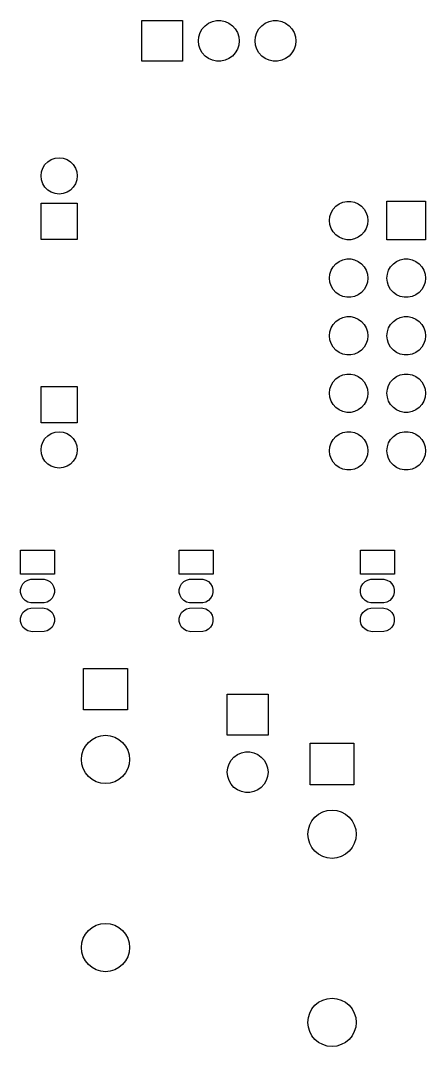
# Model space of a CAD drawing. Extents: x 91.2 to 109.1, y -149.4 to -50.9.
# Drawn here: x 91.25 to 109.12, y -149.36 to -104.1 of the extents above; entities that cross this region are included whole.
import ezdxf

# ---------------------------------------------------------------- set-up
doc = ezdxf.new("R2010")
doc.units = 0
doc.layers.add('BLACK', color=7, linetype='CONTINUOUS')

msp = doc.modelspace()

# ---------------------------------------------------------------- linework, layer by layer
at = {"layer": 'BLACK', "linetype": 'CONTINUOUS'}
for p, q in [((96.6, -105.9), (96.6, -104.1)), ((96.6, -104.1), (98.4, -104.1)), ((98.4, -104.1), (98.4, -105.9)), ((99.721885, -104.144049), (99.905924, -104.10493)), ((99.905924, -104.10493), (100.094076, -104.10493)), ((100.094076, -104.10493), (100.278115, -104.144049)), ((102.221885, -104.144049), (102.405924, -104.10493)), ((102.405924, -104.10493), (102.594076, -104.10493)), ((102.594076, -104.10493), (102.778115, -104.144049)), ((99.177809, -104.633937), (99.271885, -104.470993)), ((99.271885, -104.470993), (99.397782, -104.33117)), ((99.397782, -104.33117), (99.55, -104.220577)), ((99.55, -104.220577), (99.721885, -104.144049)), ((100.278115, -104.144049), (100.45, -104.220577)), ((100.45, -104.220577), (100.602218, -104.33117)), ((100.602218, -104.33117), (100.728115, -104.470993)), ((100.728115, -104.470993), (100.822191, -104.633937)), ((101.677809, -104.633937), (101.771885, -104.470993)), ((101.771885, -104.470993), (101.897782, -104.33117)), ((101.897782, -104.33117), (102.05, -104.220577)), ((102.05, -104.220577), (102.221885, -104.144049)), ((102.778115, -104.144049), (102.95, -104.220577)), ((102.95, -104.220577), (103.102218, -104.33117)), ((103.102218, -104.33117), (103.228115, -104.470993)), ((103.228115, -104.470993), (103.322191, -104.633937)), ((99.1, -105), (99.119667, -104.812879)), ((99.119667, -105.187121), (99.1, -105)), ((99.119667, -104.812879), (99.177809, -104.633937)), ((100.822191, -104.633937), (100.880333, -104.812879)), ((100.880333, -104.812879), (100.9, -105)), ((100.9, -105), (100.880333, -105.187121)), ((101.6, -105), (101.619667, -104.812879)), ((101.619667, -105.187121), (101.6, -105)), ((101.619667, -104.812879), (101.677809, -104.633937)), ((103.322191, -104.633937), (103.380333, -104.812879)), ((103.380333, -104.812879), (103.4, -105)), ((103.4, -105), (103.380333, -105.187121)), ((99.177809, -105.366063), (99.119667, -105.187121)), ((99.271885, -105.529007), (99.177809, -105.366063)), ((100.822191, -105.366063), (100.728115, -105.529007)), ((100.880333, -105.187121), (100.822191, -105.366063)), ((101.677809, -105.366063), (101.619667, -105.187121)), ((101.771885, -105.529007), (101.677809, -105.366063)), ((103.322191, -105.366063), (103.228115, -105.529007)), ((103.380333, -105.187121), (103.322191, -105.366063)), ((98.4, -105.9), (96.6, -105.9)), ((99.397782, -105.66883), (99.271885, -105.529007)), ((99.55, -105.779423), (99.397782, -105.66883)), ((99.721885, -105.855951), (99.55, -105.779423)), ((99.905924, -105.89507), (99.721885, -105.855951)), ((100.094076, -105.89507), (99.905924, -105.89507)), ((100.278115, -105.855951), (100.094076, -105.89507)), ((100.45, -105.779423), (100.278115, -105.855951)), ((100.602218, -105.66883), (100.45, -105.779423)), ((100.728115, -105.529007), (100.602218, -105.66883)), ((101.897782, -105.66883), (101.771885, -105.529007)), ((102.05, -105.779423), (101.897782, -105.66883)), ((102.221885, -105.855951), (102.05, -105.779423)), ((102.405924, -105.89507), (102.221885, -105.855951)), ((102.594076, -105.89507), (102.405924, -105.89507)), ((102.778115, -105.855951), (102.594076, -105.89507)), ((102.95, -105.779423), (102.778115, -105.855951)), ((103.102218, -105.66883), (102.95, -105.779423)), ((103.228115, -105.529007), (103.102218, -105.66883)), ((92.329647, -110.45632), (92.45632, -110.329647)), ((92.45632, -110.329647), (92.608005, -110.234337)), ((92.608005, -110.234337), (92.777095, -110.17517)), ((92.777095, -110.17517), (92.955112, -110.155112)), ((92.955112, -110.155112), (93.133129, -110.17517)), ((93.133129, -110.17517), (93.302219, -110.234337)), ((93.302219, -110.234337), (93.453904, -110.329647)), ((93.453904, -110.329647), (93.580577, -110.45632)), ((92.155112, -110.955112), (92.17517, -110.777095)), ((92.17517, -110.777095), (92.234337, -110.608005)), ((92.234337, -110.608005), (92.329647, -110.45632)), ((93.580577, -110.45632), (93.675887, -110.608005)), ((93.675887, -110.608005), (93.735054, -110.777095)), ((93.735054, -110.777095), (93.755112, -110.955112)), ((92.17517, -111.133129), (92.155112, -110.955112)), ((92.234337, -111.302219), (92.17517, -111.133129)), ((92.329647, -111.453904), (92.234337, -111.302219)), ((93.675887, -111.302219), (93.580577, -111.453904)), ((93.735054, -111.133129), (93.675887, -111.302219)), ((93.755112, -110.955112), (93.735054, -111.133129)), ((92.45632, -111.580577), (92.329647, -111.453904)), ((92.608005, -111.675887), (92.45632, -111.580577)), ((92.777095, -111.735054), (92.608005, -111.675887)), ((92.955112, -111.755112), (92.777095, -111.735054)), ((93.133129, -111.735054), (92.955112, -111.755112)), ((93.302219, -111.675887), (93.133129, -111.735054)), ((93.453904, -111.580577), (93.302219, -111.675887)), ((93.580577, -111.453904), (93.453904, -111.580577)), ((92.155112, -113.755112), (92.155112, -112.155112)), ((92.155112, -112.155112), (93.755112, -112.155112)), ((93.755112, -112.155112), (93.755112, -113.755112)), ((105.166239, -112.293327), (105.31, -112.188878)), ((105.31, -112.188878), (105.472336, -112.116602)), ((105.472336, -112.116602), (105.646151, -112.079656)), ((105.646151, -112.079656), (105.823849, -112.079656)), ((105.823849, -112.079656), (105.997664, -112.116602)), ((105.997664, -112.116602), (106.16, -112.188878)), ((106.16, -112.188878), (106.303761, -112.293327)), ((107.425, -113.775), (107.425, -112.075)), ((107.425, -112.075), (109.125, -112.075)), ((109.125, -112.075), (109.125, -113.775)), ((104.903575, -112.748275), (104.958486, -112.579274)), ((104.958486, -112.579274), (105.047336, -112.425383)), ((105.047336, -112.425383), (105.166239, -112.293327)), ((106.303761, -112.293327), (106.422664, -112.425383)), ((106.422664, -112.425383), (106.511514, -112.579274)), ((106.511514, -112.579274), (106.566425, -112.748275)), ((104.885, -112.925), (104.903575, -112.748275)), ((104.903575, -113.101725), (104.885, -112.925)), ((104.958486, -113.270726), (104.903575, -113.101725)), ((106.566425, -113.101725), (106.511514, -113.270726)), ((106.566425, -112.748275), (106.585, -112.925)), ((106.585, -112.925), (106.566425, -113.101725)), ((105.047336, -113.424617), (104.958486, -113.270726)), ((105.166239, -113.556673), (105.047336, -113.424617)), ((105.31, -113.661122), (105.166239, -113.556673)), ((106.303761, -113.556673), (106.16, -113.661122)), ((106.422664, -113.424617), (106.303761, -113.556673)), ((106.511514, -113.270726), (106.422664, -113.424617)), ((93.755112, -113.755112), (92.155112, -113.755112)), ((105.472336, -113.733398), (105.31, -113.661122)), ((105.646151, -113.770344), (105.472336, -113.733398)), ((105.823849, -113.770344), (105.646151, -113.770344)), ((105.997664, -113.733398), (105.823849, -113.770344)), ((106.16, -113.661122), (105.997664, -113.733398)), ((109.125, -113.775), (107.425, -113.775)), ((104.958486, -115.119274), (105.047336, -114.965383)), ((105.047336, -114.965383), (105.166239, -114.833327)), ((105.166239, -114.833327), (105.31, -114.728878)), ((105.31, -114.728878), (105.472336, -114.656602)), ((105.472336, -114.656602), (105.646151, -114.619656)), ((105.646151, -114.619656), (105.823849, -114.619656)), ((105.823849, -114.619656), (105.997664, -114.656602)), ((105.997664, -114.656602), (106.16, -114.728878)), ((106.16, -114.728878), (106.303761, -114.833327)), ((106.303761, -114.833327), (106.422664, -114.965383)), ((106.422664, -114.965383), (106.511514, -115.119274)), ((107.498486, -115.119274), (107.587336, -114.965383)), ((107.587336, -114.965383), (107.706239, -114.833327)), ((107.706239, -114.833327), (107.85, -114.728878)), ((107.85, -114.728878), (108.012336, -114.656602)), ((108.012336, -114.656602), (108.186151, -114.619656)), ((108.186151, -114.619656), (108.363849, -114.619656)), ((108.363849, -114.619656), (108.537664, -114.656602)), ((108.537664, -114.656602), (108.7, -114.728878)), ((108.7, -114.728878), (108.843761, -114.833327)), ((108.843761, -114.833327), (108.962664, -114.965383)), ((108.962664, -114.965383), (109.051514, -115.119274)), ((104.885, -115.465), (104.903575, -115.288275)), ((104.903575, -115.288275), (104.958486, -115.119274)), ((106.511514, -115.119274), (106.566425, -115.288275)), ((106.566425, -115.288275), (106.585, -115.465)), ((107.425, -115.465), (107.443575, -115.288275)), ((107.443575, -115.288275), (107.498486, -115.119274)), ((109.051514, -115.119274), (109.106425, -115.288275)), ((109.106425, -115.288275), (109.125, -115.465)), ((104.903575, -115.641725), (104.885, -115.465)), ((104.958486, -115.810726), (104.903575, -115.641725)), ((105.047336, -115.964617), (104.958486, -115.810726)), ((106.511514, -115.810726), (106.422664, -115.964617)), ((106.566425, -115.641725), (106.511514, -115.810726)), ((106.585, -115.465), (106.566425, -115.641725)), ((107.443575, -115.641725), (107.425, -115.465)), ((107.498486, -115.810726), (107.443575, -115.641725)), ((107.587336, -115.964617), (107.498486, -115.810726)), ((109.051514, -115.810726), (108.962664, -115.964617)), ((109.106425, -115.641725), (109.051514, -115.810726)), ((109.125, -115.465), (109.106425, -115.641725)), ((105.166239, -116.096673), (105.047336, -115.964617)), ((105.31, -116.201122), (105.166239, -116.096673)), ((105.472336, -116.273398), (105.31, -116.201122)), ((105.646151, -116.310344), (105.472336, -116.273398)), ((105.823849, -116.310344), (105.646151, -116.310344)), ((105.997664, -116.273398), (105.823849, -116.310344)), ((106.16, -116.201122), (105.997664, -116.273398)), ((106.303761, -116.096673), (106.16, -116.201122)), ((106.422664, -115.964617), (106.303761, -116.096673)), ((107.706239, -116.096673), (107.587336, -115.964617)), ((107.85, -116.201122), (107.706239, -116.096673)), ((108.012336, -116.273398), (107.85, -116.201122)), ((108.186151, -116.310344), (108.012336, -116.273398)), ((108.363849, -116.310344), (108.186151, -116.310344)), ((108.537664, -116.273398), (108.363849, -116.310344)), ((108.7, -116.201122), (108.537664, -116.273398)), ((108.843761, -116.096673), (108.7, -116.201122)), ((108.962664, -115.964617), (108.843761, -116.096673)), ((105.31, -117.268878), (105.472336, -117.196602)), ((105.472336, -117.196602), (105.646151, -117.159656)), ((105.646151, -117.159656), (105.823849, -117.159656)), ((105.823849, -117.159656), (105.997664, -117.196602)), ((105.997664, -117.196602), (106.16, -117.268878)), ((107.85, -117.268878), (108.012336, -117.196602)), ((108.012336, -117.196602), (108.186151, -117.159656)), ((108.186151, -117.159656), (108.363849, -117.159656)), ((108.363849, -117.159656), (108.537664, -117.196602)), ((108.537664, -117.196602), (108.7, -117.268878)), ((104.903575, -117.828275), (104.958486, -117.659274)), ((104.958486, -117.659274), (105.047336, -117.505383)), ((105.047336, -117.505383), (105.166239, -117.373327)), ((105.166239, -117.373327), (105.31, -117.268878)), ((106.16, -117.268878), (106.303761, -117.373327)), ((106.303761, -117.373327), (106.422664, -117.505383)), ((106.422664, -117.505383), (106.511514, -117.659274)), ((106.511514, -117.659274), (106.566425, -117.828275)), ((107.443575, -117.828275), (107.498486, -117.659274)), ((107.498486, -117.659274), (107.587336, -117.505383)), ((107.587336, -117.505383), (107.706239, -117.373327)), ((107.706239, -117.373327), (107.85, -117.268878)), ((108.7, -117.268878), (108.843761, -117.373327)), ((108.843761, -117.373327), (108.962664, -117.505383)), ((108.962664, -117.505383), (109.051514, -117.659274)), ((109.051514, -117.659274), (109.106425, -117.828275)), ((104.885, -118.005), (104.903575, -117.828275)), ((104.903575, -118.181725), (104.885, -118.005)), ((106.566425, -117.828275), (106.585, -118.005)), ((106.585, -118.005), (106.566425, -118.181725)), ((107.425, -118.005), (107.443575, -117.828275)), ((107.443575, -118.181725), (107.425, -118.005)), ((109.106425, -117.828275), (109.125, -118.005)), ((109.125, -118.005), (109.106425, -118.181725)), ((104.958486, -118.350726), (104.903575, -118.181725)), ((105.047336, -118.504617), (104.958486, -118.350726)), ((105.166239, -118.636673), (105.047336, -118.504617)), ((106.422664, -118.504617), (106.303761, -118.636673)), ((106.511514, -118.350726), (106.422664, -118.504617)), ((106.566425, -118.181725), (106.511514, -118.350726)), ((107.498486, -118.350726), (107.443575, -118.181725)), ((107.587336, -118.504617), (107.498486, -118.350726)), ((107.706239, -118.636673), (107.587336, -118.504617)), ((108.962664, -118.504617), (108.843761, -118.636673)), ((109.051514, -118.350726), (108.962664, -118.504617)), ((109.106425, -118.181725), (109.051514, -118.350726)), ((105.31, -118.741122), (105.166239, -118.636673)), ((105.472336, -118.813398), (105.31, -118.741122)), ((105.646151, -118.850344), (105.472336, -118.813398)), ((105.823849, -118.850344), (105.646151, -118.850344)), ((105.997664, -118.813398), (105.823849, -118.850344)), ((106.16, -118.741122), (105.997664, -118.813398)), ((106.303761, -118.636673), (106.16, -118.741122)), ((107.85, -118.741122), (107.706239, -118.636673)), ((108.012336, -118.813398), (107.85, -118.741122)), ((108.186151, -118.850344), (108.012336, -118.813398)), ((108.363849, -118.850344), (108.186151, -118.850344)), ((108.537664, -118.813398), (108.363849, -118.850344)), ((108.7, -118.741122), (108.537664, -118.813398)), ((108.843761, -118.636673), (108.7, -118.741122)), ((105.047336, -120.045383), (105.166239, -119.913327)), ((105.166239, -119.913327), (105.31, -119.808878)), ((105.31, -119.808878), (105.472336, -119.736602)), ((105.472336, -119.736602), (105.646151, -119.699656)), ((105.646151, -119.699656), (105.823849, -119.699656)), ((105.823849, -119.699656), (105.997664, -119.736602)), ((105.997664, -119.736602), (106.16, -119.808878)), ((106.16, -119.808878), (106.303761, -119.913327)), ((106.303761, -119.913327), (106.422664, -120.045383)), ((107.587336, -120.045383), (107.706239, -119.913327)), ((107.706239, -119.913327), (107.85, -119.808878)), ((107.85, -119.808878), (108.012336, -119.736602)), ((108.012336, -119.736602), (108.186151, -119.699656)), ((108.186151, -119.699656), (108.363849, -119.699656)), ((108.363849, -119.699656), (108.537664, -119.736602)), ((108.537664, -119.736602), (108.7, -119.808878)), ((108.7, -119.808878), (108.843761, -119.913327)), ((108.843761, -119.913327), (108.962664, -120.045383)), ((92.155112, -121.844886), (92.155112, -120.244886)), ((92.155112, -120.244886), (93.755112, -120.244886)), ((93.755112, -120.244886), (93.755112, -121.844886)), ((104.885, -120.545), (104.903575, -120.368275)), ((104.903575, -120.368275), (104.958486, -120.199274)), ((104.958486, -120.199274), (105.047336, -120.045383)), ((106.422664, -120.045383), (106.511514, -120.199274)), ((106.511514, -120.199274), (106.566425, -120.368275)), ((106.566425, -120.368275), (106.585, -120.545)), ((107.425, -120.545), (107.443575, -120.368275)), ((107.443575, -120.368275), (107.498486, -120.199274)), ((107.498486, -120.199274), (107.587336, -120.045383)), ((108.962664, -120.045383), (109.051514, -120.199274)), ((109.051514, -120.199274), (109.106425, -120.368275)), ((109.106425, -120.368275), (109.125, -120.545)), ((104.903575, -120.721725), (104.885, -120.545)), ((104.958486, -120.890726), (104.903575, -120.721725)), ((106.566425, -120.721725), (106.511514, -120.890726)), ((106.585, -120.545), (106.566425, -120.721725)), ((107.443575, -120.721725), (107.425, -120.545)), ((107.498486, -120.890726), (107.443575, -120.721725)), ((109.106425, -120.721725), (109.051514, -120.890726)), ((109.125, -120.545), (109.106425, -120.721725)), ((105.047336, -121.044617), (104.958486, -120.890726)), ((105.166239, -121.176673), (105.047336, -121.044617)), ((105.31, -121.281122), (105.166239, -121.176673)), ((105.472336, -121.353398), (105.31, -121.281122)), ((106.16, -121.281122), (105.997664, -121.353398)), ((106.303761, -121.176673), (106.16, -121.281122)), ((106.422664, -121.044617), (106.303761, -121.176673)), ((106.511514, -120.890726), (106.422664, -121.044617)), ((107.587336, -121.044617), (107.498486, -120.890726)), ((107.706239, -121.176673), (107.587336, -121.044617)), ((107.85, -121.281122), (107.706239, -121.176673)), ((108.012336, -121.353398), (107.85, -121.281122)), ((108.7, -121.281122), (108.537664, -121.353398)), ((108.843761, -121.176673), (108.7, -121.281122)), ((108.962664, -121.044617), (108.843761, -121.176673)), ((109.051514, -120.890726), (108.962664, -121.044617)), ((105.646151, -121.390344), (105.472336, -121.353398)), ((105.823849, -121.390344), (105.646151, -121.390344)), ((105.997664, -121.353398), (105.823849, -121.390344)), ((108.186151, -121.390344), (108.012336, -121.353398)), ((108.363849, -121.390344), (108.186151, -121.390344)), ((108.537664, -121.353398), (108.363849, -121.390344)), ((93.755112, -121.844886), (92.155112, -121.844886)), ((92.234337, -122.697779), (92.329647, -122.546094)), ((92.329647, -122.546094), (92.45632, -122.419421)), ((92.45632, -122.419421), (92.608005, -122.324111)), ((92.608005, -122.324111), (92.777095, -122.264944)), ((92.777095, -122.264944), (92.955112, -122.244886)), ((92.955112, -122.244886), (93.133129, -122.264944)), ((93.133129, -122.264944), (93.302219, -122.324111)), ((93.302219, -122.324111), (93.453904, -122.419421)), ((93.453904, -122.419421), (93.580577, -122.546094)), ((93.580577, -122.546094), (93.675887, -122.697779)), ((104.958486, -122.739274), (105.047336, -122.585383)), ((105.047336, -122.585383), (105.166239, -122.453327)), ((105.166239, -122.453327), (105.31, -122.348878)), ((105.31, -122.348878), (105.472336, -122.276602)), ((105.472336, -122.276602), (105.646151, -122.239656)), ((105.646151, -122.239656), (105.823849, -122.239656)), ((105.823849, -122.239656), (105.997664, -122.276602)), ((105.997664, -122.276602), (106.16, -122.348878)), ((106.16, -122.348878), (106.303761, -122.453327)), ((106.303761, -122.453327), (106.422664, -122.585383)), ((106.422664, -122.585383), (106.511514, -122.739274)), ((107.498486, -122.739274), (107.587336, -122.585383)), ((107.587336, -122.585383), (107.706239, -122.453327)), ((107.706239, -122.453327), (107.85, -122.348878)), ((107.85, -122.348878), (108.012336, -122.276602)), ((108.012336, -122.276602), (108.186151, -122.239656)), ((108.186151, -122.239656), (108.363849, -122.239656)), ((108.363849, -122.239656), (108.537664, -122.276602)), ((108.537664, -122.276602), (108.7, -122.348878)), ((108.7, -122.348878), (108.843761, -122.453327)), ((108.843761, -122.453327), (108.962664, -122.585383)), ((108.962664, -122.585383), (109.051514, -122.739274)), ((92.155112, -123.044886), (92.17517, -122.866869)), ((92.17517, -123.222903), (92.155112, -123.044886)), ((92.17517, -122.866869), (92.234337, -122.697779)), ((93.675887, -122.697779), (93.735054, -122.866869)), ((93.735054, -122.866869), (93.755112, -123.044886)), ((93.755112, -123.044886), (93.735054, -123.222903)), ((104.885, -123.085), (104.903575, -122.908275)), ((104.903575, -123.261725), (104.885, -123.085)), ((104.903575, -122.908275), (104.958486, -122.739274)), ((106.511514, -122.739274), (106.566425, -122.908275)), ((106.566425, -122.908275), (106.585, -123.085)), ((106.585, -123.085), (106.566425, -123.261725)), ((107.425, -123.085), (107.443575, -122.908275)), ((107.443575, -123.261725), (107.425, -123.085)), ((107.443575, -122.908275), (107.498486, -122.739274)), ((109.051514, -122.739274), (109.106425, -122.908275)), ((109.106425, -122.908275), (109.125, -123.085)), ((109.125, -123.085), (109.106425, -123.261725)), ((92.234337, -123.391993), (92.17517, -123.222903)), ((92.329647, -123.543678), (92.234337, -123.391993)), ((92.45632, -123.670351), (92.329647, -123.543678)), ((93.580577, -123.543678), (93.453904, -123.670351)), ((93.675887, -123.391993), (93.580577, -123.543678)), ((93.735054, -123.222903), (93.675887, -123.391993)), ((104.958486, -123.430726), (104.903575, -123.261725)), ((105.047336, -123.584617), (104.958486, -123.430726)), ((106.511514, -123.430726), (106.422664, -123.584617)), ((106.566425, -123.261725), (106.511514, -123.430726)), ((107.498486, -123.430726), (107.443575, -123.261725)), ((107.587336, -123.584617), (107.498486, -123.430726)), ((109.051514, -123.430726), (108.962664, -123.584617)), ((109.106425, -123.261725), (109.051514, -123.430726)), ((92.608005, -123.765661), (92.45632, -123.670351)), ((92.777095, -123.824828), (92.608005, -123.765661)), ((92.955112, -123.844886), (92.777095, -123.824828)), ((93.133129, -123.824828), (92.955112, -123.844886)), ((93.302219, -123.765661), (93.133129, -123.824828)), ((93.453904, -123.670351), (93.302219, -123.765661)), ((105.166239, -123.716673), (105.047336, -123.584617)), ((105.31, -123.821122), (105.166239, -123.716673)), ((105.472336, -123.893398), (105.31, -123.821122)), ((105.646151, -123.930344), (105.472336, -123.893398)), ((105.823849, -123.930344), (105.646151, -123.930344)), ((105.997664, -123.893398), (105.823849, -123.930344)), ((106.16, -123.821122), (105.997664, -123.893398)), ((106.303761, -123.716673), (106.16, -123.821122)), ((106.422664, -123.584617), (106.303761, -123.716673)), ((107.706239, -123.716673), (107.587336, -123.584617)), ((107.85, -123.821122), (107.706239, -123.716673)), ((108.012336, -123.893398), (107.85, -123.821122)), ((108.186151, -123.930344), (108.012336, -123.893398)), ((108.363849, -123.930344), (108.186151, -123.930344)), ((108.537664, -123.893398), (108.363849, -123.930344)), ((108.7, -123.821122), (108.537664, -123.893398)), ((108.843761, -123.716673), (108.7, -123.821122)), ((108.962664, -123.584617), (108.843761, -123.716673)), ((91.25, -128.525), (91.25, -127.475)), ((91.25, -127.475), (92.75, -127.475)), ((92.75, -127.475), (92.75, -128.525)), ((98.25, -128.525), (98.25, -127.475)), ((98.25, -127.475), (99.75, -127.475)), ((99.75, -127.475), (99.75, -128.525)), ((106.25, -128.525), (106.25, -127.475)), ((106.25, -127.475), (107.75, -127.475)), ((107.75, -127.475), (107.75, -128.525)), ((92.75, -128.525), (91.25, -128.525)), ((99.75, -128.525), (98.25, -128.525)), ((107.75, -128.525), (106.25, -128.525)), ((91.289963, -129.069091), (91.358489, -128.9504)), ((91.358489, -128.9504), (91.4554, -128.853489)), ((91.4554, -128.853489), (91.574091, -128.784963)), ((91.574091, -128.784963), (91.706474, -128.749491)), ((91.706474, -128.749491), (92.225, -128.745)), ((92.225, -128.745), (92.293526, -128.749491)), ((92.293526, -128.749491), (92.425909, -128.784963)), ((92.425909, -128.784963), (92.5446, -128.853489)), ((92.5446, -128.853489), (92.641511, -128.9504)), ((92.641511, -128.9504), (92.710037, -129.069091)), ((98.289963, -129.069091), (98.358489, -128.9504)), ((98.358489, -128.9504), (98.4554, -128.853489)), ((98.4554, -128.853489), (98.574091, -128.784963)), ((98.574091, -128.784963), (98.706474, -128.749491)), ((98.706474, -128.749491), (99.225, -128.745)), ((99.225, -128.745), (99.293526, -128.749491)), ((99.293526, -128.749491), (99.425909, -128.784963)), ((99.425909, -128.784963), (99.5446, -128.853489)), ((99.5446, -128.853489), (99.641511, -128.9504)), ((99.641511, -128.9504), (99.710037, -129.069091)), ((106.289963, -129.069091), (106.358489, -128.9504)), ((106.358489, -128.9504), (106.4554, -128.853489)), ((106.4554, -128.853489), (106.574091, -128.784963)), ((106.574091, -128.784963), (106.706474, -128.749491)), ((106.706474, -128.749491), (107.225, -128.745)), ((107.225, -128.745), (107.293526, -128.749491)), ((107.293526, -128.749491), (107.425909, -128.784963)), ((107.425909, -128.784963), (107.5446, -128.853489)), ((107.5446, -128.853489), (107.641511, -128.9504)), ((107.641511, -128.9504), (107.710037, -129.069091)), ((91.254491, -129.201474), (91.289963, -129.069091)), ((91.254491, -129.338526), (91.254491, -129.201474)), ((91.289963, -129.470909), (91.254491, -129.338526)), ((92.710037, -129.069091), (92.745509, -129.201474)), ((92.745509, -129.338526), (92.710037, -129.470909)), ((92.745509, -129.201474), (92.745509, -129.338526)), ((98.254491, -129.201474), (98.289963, -129.069091)), ((98.254491, -129.338526), (98.254491, -129.201474)), ((98.289963, -129.470909), (98.254491, -129.338526)), ((99.710037, -129.069091), (99.745509, -129.201474)), ((99.745509, -129.338526), (99.710037, -129.470909)), ((99.745509, -129.201474), (99.745509, -129.338526)), ((106.254491, -129.201474), (106.289963, -129.069091)), ((106.254491, -129.338526), (106.254491, -129.201474)), ((106.289963, -129.470909), (106.254491, -129.338526)), ((107.710037, -129.069091), (107.745509, -129.201474)), ((107.745509, -129.338526), (107.710037, -129.470909)), ((107.745509, -129.201474), (107.745509, -129.338526)), ((91.358489, -129.5896), (91.289963, -129.470909)), ((91.4554, -129.686511), (91.358489, -129.5896)), ((91.574091, -129.755037), (91.4554, -129.686511)), ((91.706474, -129.790509), (91.574091, -129.755037)), ((91.775, -129.795), (91.706474, -129.790509)), ((92.293526, -129.790509), (91.775, -129.795)), ((92.425909, -129.755037), (92.293526, -129.790509)), ((92.5446, -129.686511), (92.425909, -129.755037)), ((92.641511, -129.5896), (92.5446, -129.686511)), ((92.710037, -129.470909), (92.641511, -129.5896)), ((98.358489, -129.5896), (98.289963, -129.470909)), ((98.4554, -129.686511), (98.358489, -129.5896)), ((98.574091, -129.755037), (98.4554, -129.686511)), ((98.706474, -129.790509), (98.574091, -129.755037)), ((98.775, -129.795), (98.706474, -129.790509)), ((99.293526, -129.790509), (98.775, -129.795)), ((99.425909, -129.755037), (99.293526, -129.790509)), ((99.5446, -129.686511), (99.425909, -129.755037)), ((99.641511, -129.5896), (99.5446, -129.686511)), ((99.710037, -129.470909), (99.641511, -129.5896)), ((106.358489, -129.5896), (106.289963, -129.470909)), ((106.4554, -129.686511), (106.358489, -129.5896)), ((106.574091, -129.755037), (106.4554, -129.686511)), ((106.706474, -129.790509), (106.574091, -129.755037)), ((106.775, -129.795), (106.706474, -129.790509)), ((107.293526, -129.790509), (106.775, -129.795)), ((107.425909, -129.755037), (107.293526, -129.790509)), ((107.5446, -129.686511), (107.425909, -129.755037)), ((107.641511, -129.5896), (107.5446, -129.686511)), ((107.710037, -129.470909), (107.641511, -129.5896)), ((91.254491, -130.471474), (91.289963, -130.339091)), ((91.289963, -130.339091), (91.358489, -130.2204)), ((91.358489, -130.2204), (91.4554, -130.123489)), ((91.4554, -130.123489), (91.574091, -130.054963)), ((91.574091, -130.054963), (91.706474, -130.019491)), ((91.706474, -130.019491), (92.225, -130.015)), ((92.225, -130.015), (92.293526, -130.019491)), ((92.293526, -130.019491), (92.425909, -130.054963)), ((92.425909, -130.054963), (92.5446, -130.123489)), ((92.5446, -130.123489), (92.641511, -130.2204)), ((92.641511, -130.2204), (92.710037, -130.339091)), ((92.710037, -130.339091), (92.745509, -130.471474)), ((98.254491, -130.471474), (98.289963, -130.339091)), ((98.289963, -130.339091), (98.358489, -130.2204)), ((98.358489, -130.2204), (98.4554, -130.123489)), ((98.4554, -130.123489), (98.574091, -130.054963)), ((98.574091, -130.054963), (98.706474, -130.019491)), ((98.706474, -130.019491), (99.225, -130.015)), ((99.225, -130.015), (99.293526, -130.019491)), ((99.293526, -130.019491), (99.425909, -130.054963)), ((99.425909, -130.054963), (99.5446, -130.123489)), ((99.5446, -130.123489), (99.641511, -130.2204)), ((99.641511, -130.2204), (99.710037, -130.339091)), ((99.710037, -130.339091), (99.745509, -130.471474)), ((106.254491, -130.471474), (106.289963, -130.339091)), ((106.289963, -130.339091), (106.358489, -130.2204)), ((106.358489, -130.2204), (106.4554, -130.123489)), ((106.4554, -130.123489), (106.574091, -130.054963)), ((106.574091, -130.054963), (106.706474, -130.019491)), ((106.706474, -130.019491), (107.225, -130.015)), ((107.225, -130.015), (107.293526, -130.019491)), ((107.293526, -130.019491), (107.425909, -130.054963)), ((107.425909, -130.054963), (107.5446, -130.123489)), ((107.5446, -130.123489), (107.641511, -130.2204)), ((107.641511, -130.2204), (107.710037, -130.339091)), ((107.710037, -130.339091), (107.745509, -130.471474)), ((91.254491, -130.608526), (91.254491, -130.471474)), ((91.289963, -130.740909), (91.254491, -130.608526)), ((91.358489, -130.8596), (91.289963, -130.740909)), ((92.710037, -130.740909), (92.641511, -130.8596)), ((92.745509, -130.608526), (92.710037, -130.740909)), ((92.745509, -130.471474), (92.745509, -130.608526)), ((98.254491, -130.608526), (98.254491, -130.471474)), ((98.289963, -130.740909), (98.254491, -130.608526)), ((98.358489, -130.8596), (98.289963, -130.740909)), ((99.710037, -130.740909), (99.641511, -130.8596)), ((99.745509, -130.608526), (99.710037, -130.740909)), ((99.745509, -130.471474), (99.745509, -130.608526)), ((106.254491, -130.608526), (106.254491, -130.471474)), ((106.289963, -130.740909), (106.254491, -130.608526)), ((106.358489, -130.8596), (106.289963, -130.740909)), ((107.710037, -130.740909), (107.641511, -130.8596)), ((107.745509, -130.608526), (107.710037, -130.740909)), ((107.745509, -130.471474), (107.745509, -130.608526)), ((91.4554, -130.956511), (91.358489, -130.8596)), ((91.574091, -131.025037), (91.4554, -130.956511)), ((91.706474, -131.060509), (91.574091, -131.025037)), ((91.775, -131.065), (91.706474, -131.060509)), ((92.293526, -131.060509), (91.775, -131.065)), ((92.425909, -131.025037), (92.293526, -131.060509)), ((92.5446, -130.956511), (92.425909, -131.025037)), ((92.641511, -130.8596), (92.5446, -130.956511)), ((98.4554, -130.956511), (98.358489, -130.8596)), ((98.574091, -131.025037), (98.4554, -130.956511)), ((98.706474, -131.060509), (98.574091, -131.025037)), ((98.775, -131.065), (98.706474, -131.060509)), ((99.293526, -131.060509), (98.775, -131.065)), ((99.425909, -131.025037), (99.293526, -131.060509)), ((99.5446, -130.956511), (99.425909, -131.025037)), ((99.641511, -130.8596), (99.5446, -130.956511)), ((106.4554, -130.956511), (106.358489, -130.8596)), ((106.574091, -131.025037), (106.4554, -130.956511)), ((106.706474, -131.060509), (106.574091, -131.025037)), ((106.775, -131.065), (106.706474, -131.060509)), ((107.293526, -131.060509), (106.775, -131.065)), ((107.425909, -131.025037), (107.293526, -131.060509)), ((107.5446, -130.956511), (107.425909, -131.025037)), ((107.641511, -130.8596), (107.5446, -130.956511)), ((94.035, -134.515), (94.035, -132.685)), ((94.035, -132.685), (95.965, -132.685)), ((95.965, -132.685), (95.965, -134.515)), ((100.375, -135.625), (100.375, -133.825)), ((100.375, -133.825), (102.175, -133.825)), ((102.175, -133.825), (102.175, -135.625)), ((95.965, -134.515), (94.035, -134.515)), ((94.408318, -135.814485), (94.592442, -135.716068)), ((94.592442, -135.716068), (94.792229, -135.655464)), ((94.792229, -135.655464), (95, -135.635)), ((95, -135.635), (95.207771, -135.655464)), ((95.207771, -135.655464), (95.407558, -135.716068)), ((95.407558, -135.716068), (95.591682, -135.814485)), ((102.175, -135.625), (100.375, -135.625)), ((94.016068, -136.292442), (94.114485, -136.108318)), ((94.114485, -136.108318), (94.246931, -135.946931)), ((94.246931, -135.946931), (94.408318, -135.814485)), ((95.591682, -135.814485), (95.753069, -135.946931)), ((95.753069, -135.946931), (95.885515, -136.108318)), ((95.885515, -136.108318), (95.983932, -136.292442)), ((104.035, -137.815), (104.035, -135.985)), ((104.035, -135.985), (105.965, -135.985)), ((105.965, -135.985), (105.965, -137.815)), ((93.935, -136.7), (93.955464, -136.492229)), ((93.955464, -136.907771), (93.935, -136.7)), ((93.955464, -136.492229), (94.016068, -136.292442)), ((95.983932, -136.292442), (96.044536, -136.492229)), ((96.044536, -136.492229), (96.065, -136.7)), ((96.065, -136.7), (96.044536, -136.907771)), ((100.546885, -136.735993), (100.672782, -136.59617)), ((100.672782, -136.59617), (100.825, -136.485577)), ((100.825, -136.485577), (100.996885, -136.409049)), ((100.996885, -136.409049), (101.180924, -136.36993)), ((101.180924, -136.36993), (101.369076, -136.36993)), ((101.369076, -136.36993), (101.553115, -136.409049)), ((101.553115, -136.409049), (101.725, -136.485577)), ((101.725, -136.485577), (101.877218, -136.59617)), ((101.877218, -136.59617), (102.003115, -136.735993)), ((94.016068, -137.107558), (93.955464, -136.907771)), ((94.114485, -137.291682), (94.016068, -137.107558)), ((95.983932, -137.107558), (95.885515, -137.291682)), ((96.044536, -136.907771), (95.983932, -137.107558)), ((100.375, -137.265), (100.394667, -137.077879)), ((100.394667, -137.077879), (100.452809, -136.898937)), ((100.452809, -136.898937), (100.546885, -136.735993)), ((102.003115, -136.735993), (102.097191, -136.898937)), ((102.097191, -136.898937), (102.155333, -137.077879)), ((102.155333, -137.077879), (102.175, -137.265)), ((94.246931, -137.453069), (94.114485, -137.291682)), ((94.408318, -137.585515), (94.246931, -137.453069)), ((94.592442, -137.683932), (94.408318, -137.585515)), ((95.591682, -137.585515), (95.407558, -137.683932)), ((95.753069, -137.453069), (95.591682, -137.585515)), ((95.885515, -137.291682), (95.753069, -137.453069)), ((100.394667, -137.452121), (100.375, -137.265)), ((100.452809, -137.631063), (100.394667, -137.452121)), ((102.155333, -137.452121), (102.097191, -137.631063)), ((102.175, -137.265), (102.155333, -137.452121)), ((94.792229, -137.744536), (94.592442, -137.683932)), ((95, -137.765), (94.792229, -137.744536)), ((95.207771, -137.744536), (95, -137.765)), ((95.407558, -137.683932), (95.207771, -137.744536)), ((100.546885, -137.794007), (100.452809, -137.631063)), ((100.672782, -137.93383), (100.546885, -137.794007)), ((100.825, -138.044423), (100.672782, -137.93383)), ((100.996885, -138.120951), (100.825, -138.044423)), ((101.725, -138.044423), (101.553115, -138.120951)), ((101.877218, -137.93383), (101.725, -138.044423)), ((102.003115, -137.794007), (101.877218, -137.93383)), ((102.097191, -137.631063), (102.003115, -137.794007)), ((105.965, -137.815), (104.035, -137.815)), ((101.180924, -138.16007), (100.996885, -138.120951)), ((101.369076, -138.16007), (101.180924, -138.16007)), ((101.553115, -138.120951), (101.369076, -138.16007)), ((104.592442, -139.016068), (104.792229, -138.955464)), ((104.792229, -138.955464), (105, -138.935)), ((105, -138.935), (105.207771, -138.955464)), ((105.207771, -138.955464), (105.407558, -139.016068)), ((104.016068, -139.592442), (104.114485, -139.408318)), ((104.114485, -139.408318), (104.246931, -139.246931)), ((104.246931, -139.246931), (104.408318, -139.114485)), ((104.408318, -139.114485), (104.592442, -139.016068)), ((105.407558, -139.016068), (105.591682, -139.114485)), ((105.591682, -139.114485), (105.753069, -139.246931)), ((105.753069, -139.246931), (105.885515, -139.408318)), ((105.885515, -139.408318), (105.983932, -139.592442)), ((103.935, -140), (103.955464, -139.792229)), ((103.955464, -139.792229), (104.016068, -139.592442)), ((105.983932, -139.592442), (106.044536, -139.792229)), ((106.044536, -139.792229), (106.065, -140)), ((103.955464, -140.207771), (103.935, -140)), ((104.016068, -140.407558), (103.955464, -140.207771)), ((106.044536, -140.207771), (105.983932, -140.407558)), ((106.065, -140), (106.044536, -140.207771)), ((104.114485, -140.591682), (104.016068, -140.407558)), ((104.246931, -140.753069), (104.114485, -140.591682)), ((104.408318, -140.885515), (104.246931, -140.753069)), ((105.753069, -140.753069), (105.591682, -140.885515)), ((105.885515, -140.591682), (105.753069, -140.753069)), ((105.983932, -140.407558), (105.885515, -140.591682)), ((104.592442, -140.983932), (104.408318, -140.885515)), ((104.792229, -141.044536), (104.592442, -140.983932)), ((105, -141.065), (104.792229, -141.044536)), ((105.207771, -141.044536), (105, -141.065)), ((105.407558, -140.983932), (105.207771, -141.044536)), ((105.591682, -140.885515), (105.407558, -140.983932)), ((94.792229, -143.955464), (95, -143.935)), ((95, -143.935), (95.207771, -143.955464)), ((94.114485, -144.408318), (94.246931, -144.246931)), ((94.246931, -144.246931), (94.408318, -144.114485)), ((94.408318, -144.114485), (94.592442, -144.016068)), ((94.592442, -144.016068), (94.792229, -143.955464)), ((95.207771, -143.955464), (95.407558, -144.016068)), ((95.407558, -144.016068), (95.591682, -144.114485)), ((95.591682, -144.114485), (95.753069, -144.246931)), ((95.753069, -144.246931), (95.885515, -144.408318)), ((93.935, -145), (93.955464, -144.792229)), ((93.955464, -144.792229), (94.016068, -144.592442)), ((94.016068, -144.592442), (94.114485, -144.408318)), ((95.885515, -144.408318), (95.983932, -144.592442)), ((95.983932, -144.592442), (96.044536, -144.792229)), ((96.044536, -144.792229), (96.065, -145)), ((93.955464, -145.207771), (93.935, -145)), ((94.016068, -145.407558), (93.955464, -145.207771)), ((96.044536, -145.207771), (95.983932, -145.407558)), ((96.065, -145), (96.044536, -145.207771)), ((94.114485, -145.591682), (94.016068, -145.407558)), ((94.246931, -145.753069), (94.114485, -145.591682)), ((94.408318, -145.885515), (94.246931, -145.753069)), ((95.753069, -145.753069), (95.591682, -145.885515)), ((95.885515, -145.591682), (95.753069, -145.753069)), ((95.983932, -145.407558), (95.885515, -145.591682)), ((94.592442, -145.983932), (94.408318, -145.885515)), ((94.792229, -146.044536), (94.592442, -145.983932)), ((95, -146.065), (94.792229, -146.044536)), ((95.207771, -146.044536), (95, -146.065)), ((95.407558, -145.983932), (95.207771, -146.044536)), ((95.591682, -145.885515), (95.407558, -145.983932)), ((104.114485, -147.708318), (104.246931, -147.546931)), ((104.246931, -147.546931), (104.408318, -147.414485)), ((104.408318, -147.414485), (104.592442, -147.316068)), ((104.592442, -147.316068), (104.792229, -147.255464)), ((104.792229, -147.255464), (105, -147.235)), ((105, -147.235), (105.207771, -147.255464)), ((105.207771, -147.255464), (105.407558, -147.316068)), ((105.407558, -147.316068), (105.591682, -147.414485)), ((105.591682, -147.414485), (105.753069, -147.546931)), ((105.753069, -147.546931), (105.885515, -147.708318)), ((103.955464, -148.092229), (104.016068, -147.892442)), ((104.016068, -147.892442), (104.114485, -147.708318)), ((105.885515, -147.708318), (105.983932, -147.892442)), ((105.983932, -147.892442), (106.044536, -148.092229)), ((103.935, -148.3), (103.955464, -148.092229)), ((103.955464, -148.507771), (103.935, -148.3)), ((106.044536, -148.092229), (106.065, -148.3)), ((106.065, -148.3), (106.044536, -148.507771)), ((104.016068, -148.707558), (103.955464, -148.507771)), ((104.114485, -148.891682), (104.016068, -148.707558)), ((104.246931, -149.053069), (104.114485, -148.891682)), ((105.885515, -148.891682), (105.753069, -149.053069)), ((105.983932, -148.707558), (105.885515, -148.891682)), ((106.044536, -148.507771), (105.983932, -148.707558)), ((104.408318, -149.185515), (104.246931, -149.053069)), ((104.592442, -149.283932), (104.408318, -149.185515)), ((104.792229, -149.344536), (104.592442, -149.283932)), ((105, -149.365), (104.792229, -149.344536)), ((105.207771, -149.344536), (105, -149.365)), ((105.407558, -149.283932), (105.207771, -149.344536)), ((105.591682, -149.185515), (105.407558, -149.283932)), ((105.753069, -149.053069), (105.591682, -149.185515))]:
    msp.add_line(p, q, dxfattribs=at)

doc.saveas('drawing.dxf')
